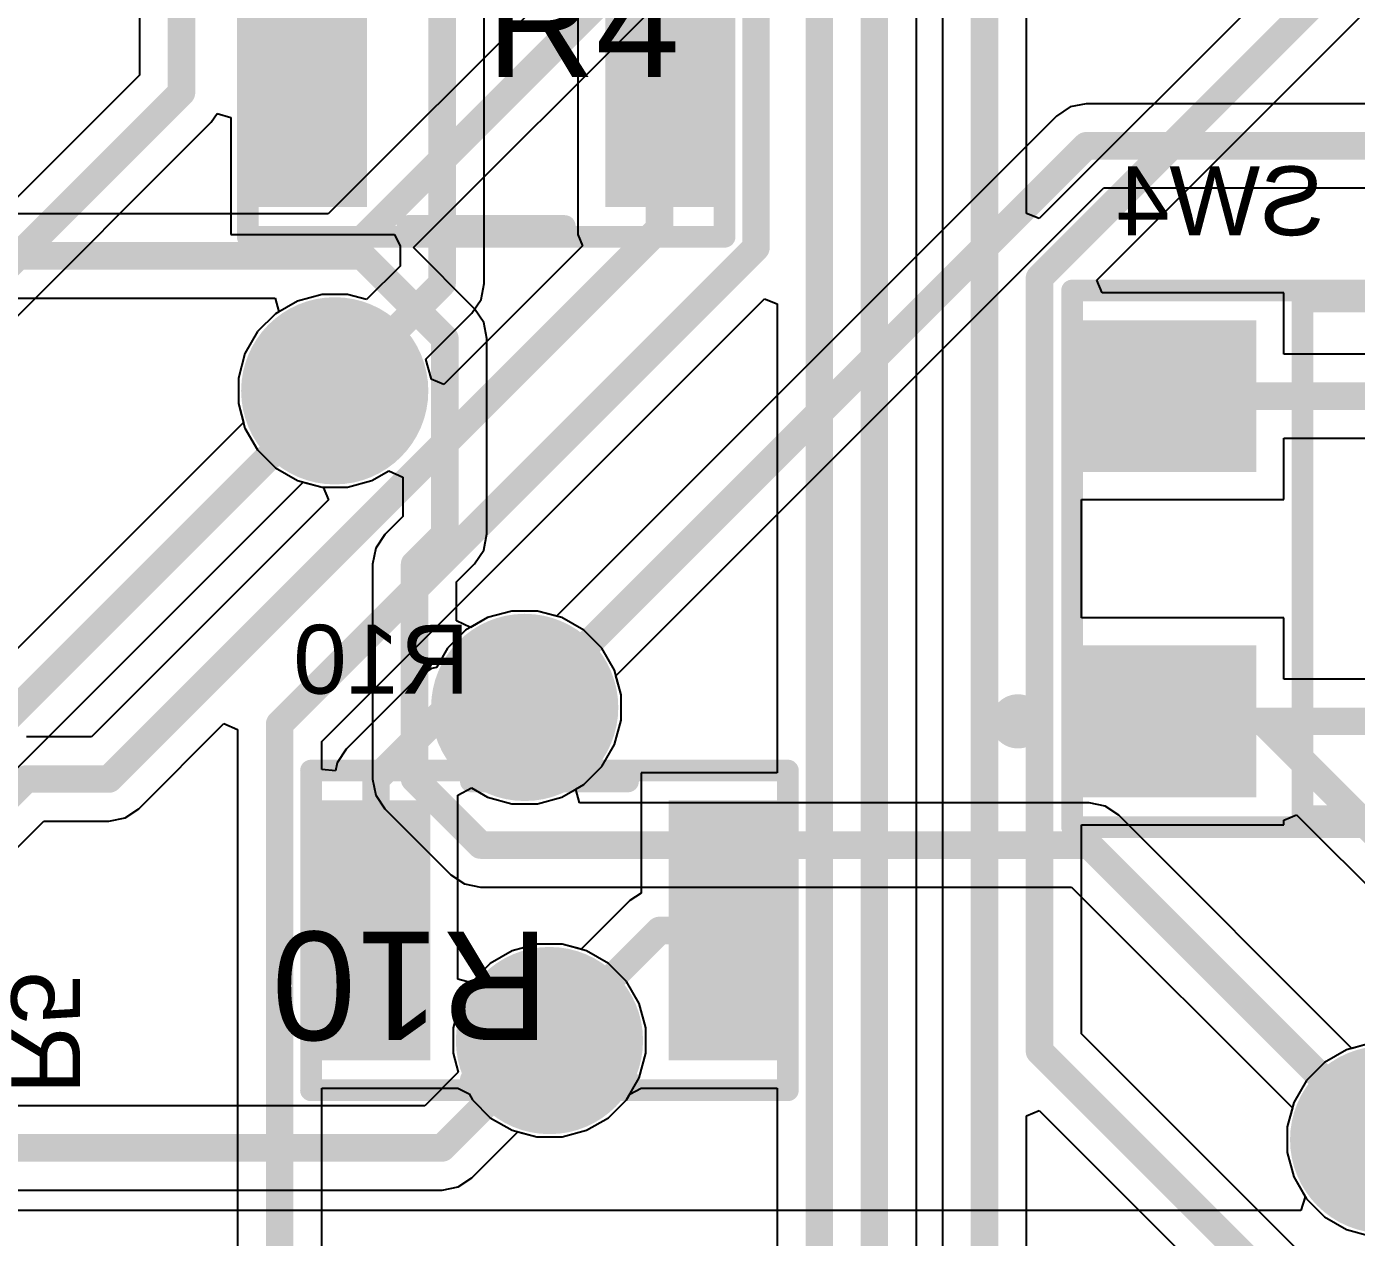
# Model space of a CAD drawing. Header units: inches. Extents: x -8.09 to -2.28, y -0.1 to 6.11.
# Drawn here: x -3.5419 to -3.0589, y 1.0385 to 1.4783 of the extents above; entities that cross this region are included whole.
import ezdxf

# ---------------------------------------------------------------- set-up
doc = ezdxf.new("R2010")
doc.units = ezdxf.units.IN
doc.header["$MEASUREMENT"] = 0
for name, color, linetype in [('BottomLayer', 5, 'Continuous'), ('BottomSolder', 6, 'Continuous'), ('InternalPlane1', 76, 'Continuous'), ('InternalPlane2', 16, 'Continuous'), ('Mechanical5', 56, 'Continuous'), ('TopLayer', 1, 'Continuous'), ('TopOverlay', 2, 'Continuous'), ('TopPaste', 8, 'Continuous'), ('TopSolder', 216, 'Continuous'), ('ViaHoleLayer', 16, 'Continuous')]:
    doc.layers.add(name, color=color, linetype=linetype)
doc.styles.add('Arial', font='', dxfattribs={"height": 0.2})
doc.styles.get('Arial').set_extended_font_data('Arial')

# ---------------------------------------------------------------- blocks, each defined once
blk = doc.blocks.new('FP_TL3305AF260QG_MFG_31')
at = {"layer": 'TopLayer'}
for points in [[(-0.17323, 0.08662), (-0.11024, 0.08662), (-0.11024, 0.0315), (-0.17323, 0.0315)], [(0.11024, 0.08662), (0.17323, 0.08662), (0.17323, 0.0315), (0.11024, 0.0315)], [(-0.17323, -0.0315), (-0.11024, -0.0315), (-0.11024, -0.08662), (-0.17323, -0.08662)], [(0.11024, -0.0315), (0.17323, -0.0315), (0.17323, -0.08662), (0.11024, -0.08662)]]:
    blk.add_hatch(color=1, dxfattribs=at).paths.add_polyline_path(points)
at = {"layer": 'TopPaste'}
for points in [[(-0.17323, 0.08662), (-0.11024, 0.08662), (-0.11024, 0.0315), (-0.17323, 0.0315)], [(0.11024, 0.08662), (0.17323, 0.08662), (0.17323, 0.0315), (0.11024, 0.0315)], [(-0.17323, -0.0315), (-0.11024, -0.0315), (-0.11024, -0.08662), (-0.17323, -0.08662)], [(0.11024, -0.0315), (0.17323, -0.0315), (0.17323, -0.08662), (0.11024, -0.08662)]]:
    blk.add_hatch(color=8, dxfattribs=at).paths.add_polyline_path(points)
at = {"layer": 'TopSolder'}
for points in [[(-0.17323, 0.08662), (-0.11024, 0.08662), (-0.11024, 0.0315), (-0.17323, 0.0315)], [(0.11024, 0.08662), (0.17323, 0.08662), (0.17323, 0.0315), (0.11024, 0.0315)], [(-0.17323, -0.0315), (-0.11024, -0.0315), (-0.11024, -0.08662), (-0.17323, -0.08662)], [(0.11024, -0.0315), (0.17323, -0.0315), (0.17323, -0.08662), (0.11024, -0.08662)]]:
    blk.add_hatch(color=216, dxfattribs=at).paths.add_polyline_path(points)
at = {"layer": 'Mechanical5'}
for points in [[(-0.17717, 0.09744, 0.00787, 0.00787, 0), (0.17717, 0.09744, 0.00787, 0.00787, 0)], [(-0.17717, -0.09744, 0.00787, 0.00787, 0), (-0.17717, 0.09744, 0.00787, 0.00787, 0)], [(0.17717, -0.09744, 0.00787, 0.00787, 0), (0.17717, 0.09744, 0.00787, 0.00787, 0)], [(-0.17717, -0.09744, 0.00787, 0.00787, 0), (0.17717, -0.09744, 0.00787, 0.00787, 0)]]:
    blk.add_lwpolyline(points, format="xyseb", dxfattribs=at)
for points in [[(-0.17913, 0.09744, 0.00394, 0.00394, 1), (-0.1752, 0.09744, 0.00394, 0.00394, 1)], [(-0.17913, 0.09744, 0.00394, 0.00394, 1), (-0.1752, 0.09744, 0.00394, 0.00394, 1)], [(0.1752, 0.09744, 0.00394, 0.00394, 1), (0.17913, 0.09744, 0.00394, 0.00394, 1)], [(0.1752, 0.09744, 0.00394, 0.00394, 1), (0.17913, 0.09744, 0.00394, 0.00394, 1)], [(-0.17913, -0.09744, 0.00394, 0.00394, 1), (-0.1752, -0.09744, 0.00394, 0.00394, 1)], [(-0.17913, -0.09744, 0.00394, 0.00394, 1), (-0.1752, -0.09744, 0.00394, 0.00394, 1)], [(0.1752, -0.09744, 0.00394, 0.00394, 1), (0.17913, -0.09744, 0.00394, 0.00394, 1)], [(0.1752, -0.09744, 0.00394, 0.00394, 1), (0.17913, -0.09744, 0.00394, 0.00394, 1)]]:
    blk.add_lwpolyline(points, format="xyseb", close=True, dxfattribs=at)
at = {"layer": 'TopOverlay'}
for points in [[(-0.0935, 0.0935, 0.00787, 0.00787, 0), (0.0935, 0.0935, 0.00787, 0.00787, 0)], [(-0.0935, -0.0935, 0.00787, 0.00787, 0), (-0.0935, 0.0935, 0.00787, 0.00787, 0)], [(0.0935, -0.0935, 0.00787, 0.00787, 0), (0.0935, 0.0935, 0.00787, 0.00787, 0)], [(-0.0935, -0.0935, 0.00787, 0.00787, 0), (0.0935, -0.0935, 0.00787, 0.00787, 0)]]:
    blk.add_lwpolyline(points, format="xyseb", dxfattribs=at)
for points in [[(-0.09547, 0.0935, 0.00394, 0.00394, 1), (-0.09154, 0.0935, 0.00394, 0.00394, 1)], [(-0.09547, 0.0935, 0.00394, 0.00394, 1), (-0.09154, 0.0935, 0.00394, 0.00394, 1)], [(0.09154, 0.0935, 0.00394, 0.00394, 1), (0.09547, 0.0935, 0.00394, 0.00394, 1)], [(0.09154, 0.0935, 0.00394, 0.00394, 1), (0.09547, 0.0935, 0.00394, 0.00394, 1)], [(-0.19193, -0.05906, 0.00984, 0.00984, 1), (-0.20177, -0.05906, 0.00984, 0.00984, 1)], [(-0.20423, -0.05906, 0.00492, 0.00492, 1), (-0.19931, -0.05906, 0.00492, 0.00492, 1)], [(-0.19439, -0.05906, 0.00492, 0.00492, 1), (-0.18947, -0.05906, 0.00492, 0.00492, 1)], [(-0.09547, -0.0935, 0.00394, 0.00394, 1), (-0.09154, -0.0935, 0.00394, 0.00394, 1)], [(-0.09547, -0.0935, 0.00394, 0.00394, 1), (-0.09154, -0.0935, 0.00394, 0.00394, 1)], [(0.09154, -0.0935, 0.00394, 0.00394, 1), (0.09547, -0.0935, 0.00394, 0.00394, 1)], [(0.09154, -0.0935, 0.00394, 0.00394, 1), (0.09547, -0.0935, 0.00394, 0.00394, 1)]]:
    blk.add_lwpolyline(points, format="xyseb", close=True, dxfattribs=at)
at = {"layer": 'Mechanical5', "style": 'Arial'}
blk.add_text('SW4', height=0.03937, rotation=360, dxfattribs=at).set_placement((0, 0.00044))
blk = doc.blocks.new('FP_AC1210_MFG_81')
at = {"layer": 'TopLayer'}
for points in [[(-0.08268, 0.04724), (-0.04331, 0.04724), (-0.04331, -0.04724), (-0.08268, -0.04724)], [(0.04331, 0.04724), (0.08268, 0.04724), (0.08268, -0.04724), (0.04331, -0.04724)]]:
    blk.add_hatch(color=1, dxfattribs=at).paths.add_polyline_path(points)
at = {"layer": 'TopPaste'}
for points in [[(-0.08268, 0.04724), (-0.04331, 0.04724), (-0.04331, -0.04724), (-0.08268, -0.04724)], [(0.04331, 0.04724), (0.08268, 0.04724), (0.08268, -0.04724), (0.04331, -0.04724)]]:
    blk.add_hatch(color=8, dxfattribs=at).paths.add_polyline_path(points)
at = {"layer": 'TopSolder'}
for points in [[(-0.08268, 0.04724), (-0.04331, 0.04724), (-0.04331, -0.04724), (-0.08268, -0.04724)], [(0.04331, 0.04724), (0.08268, 0.04724), (0.08268, -0.04724), (0.04331, -0.04724)]]:
    blk.add_hatch(color=216, dxfattribs=at).paths.add_polyline_path(points)
at = {"layer": 'Mechanical5'}
for points in [[(0.08661, 0.05807, 0.00787, 0.00787, 0), (-0.08661, 0.05807, 0.00787, 0.00787, 0)], [(-0.08661, 0.05807, 0.00787, 0.00787, 0), (-0.08661, -0.05807, 0.00787, 0.00787, 0)], [(0.08661, 0.05807, 0.00787, 0.00787, 0), (0.08661, -0.05807, 0.00787, 0.00787, 0)], [(0.08661, -0.05807, 0.00787, 0.00787, 0), (-0.08661, -0.05807, 0.00787, 0.00787, 0)]]:
    blk.add_lwpolyline(points, format="xyseb", dxfattribs=at)
for points in [[(-0.08858, 0.05807, 0.00394, 0.00394, 1), (-0.08465, 0.05807, 0.00394, 0.00394, 1)], [(-0.08858, 0.05807, 0.00394, 0.00394, 1), (-0.08465, 0.05807, 0.00394, 0.00394, 1)], [(0.08465, 0.05807, 0.00394, 0.00394, 1), (0.08858, 0.05807, 0.00394, 0.00394, 1)], [(0.08465, 0.05807, 0.00394, 0.00394, 1), (0.08858, 0.05807, 0.00394, 0.00394, 1)], [(-0.08858, -0.05807, 0.00394, 0.00394, 1), (-0.08465, -0.05807, 0.00394, 0.00394, 1)], [(-0.08858, -0.05807, 0.00394, 0.00394, 1), (-0.08465, -0.05807, 0.00394, 0.00394, 1)], [(0.08465, -0.05807, 0.00394, 0.00394, 1), (0.08858, -0.05807, 0.00394, 0.00394, 1)], [(0.08465, -0.05807, 0.00394, 0.00394, 1), (0.08858, -0.05807, 0.00394, 0.00394, 1)]]:
    blk.add_lwpolyline(points, format="xyseb", close=True, dxfattribs=at)
at = {"layer": 'TopOverlay'}
for points in [[(0.02854, 0.05413, 0.00787, 0.00787, 0), (-0.02854, 0.05413, 0.00787, 0.00787, 0)], [(0.02854, -0.05413, 0.00787, 0.00787, 0), (-0.02854, -0.05413, 0.00787, 0.00787, 0)]]:
    blk.add_lwpolyline(points, format="xyseb", dxfattribs=at)
for points in [[(-0.03051, 0.05413, 0.00394, 0.00394, 1), (-0.02658, 0.05413, 0.00394, 0.00394, 1)], [(0.02658, 0.05413, 0.00394, 0.00394, 1), (0.03051, 0.05413, 0.00394, 0.00394, 1)], [(-0.03051, -0.05413, 0.00394, 0.00394, 1), (-0.02658, -0.05413, 0.00394, 0.00394, 1)], [(0.02658, -0.05413, 0.00394, 0.00394, 1), (0.03051, -0.05413, 0.00394, 0.00394, 1)]]:
    blk.add_lwpolyline(points, format="xyseb", close=True, dxfattribs=at)
at = {"layer": 'Mechanical5', "style": 'Arial'}
blk.add_text('R10', height=0.03937, dxfattribs=at).set_placement((0, 0.00044))
blk = doc.blocks.new('FP_AC1210_MFG_87')
at = {"layer": 'TopLayer'}
for points in [[(-0.08268, 0.04724), (-0.04331, 0.04724), (-0.04331, -0.04724), (-0.08268, -0.04724)], [(0.04331, 0.04724), (0.08268, 0.04724), (0.08268, -0.04724), (0.04331, -0.04724)]]:
    blk.add_hatch(color=1, dxfattribs=at).paths.add_polyline_path(points)
at = {"layer": 'TopPaste'}
for points in [[(-0.08268, 0.04724), (-0.04331, 0.04724), (-0.04331, -0.04724), (-0.08268, -0.04724)], [(0.04331, 0.04724), (0.08268, 0.04724), (0.08268, -0.04724), (0.04331, -0.04724)]]:
    blk.add_hatch(color=8, dxfattribs=at).paths.add_polyline_path(points)
at = {"layer": 'TopSolder'}
for points in [[(-0.08268, 0.04724), (-0.04331, 0.04724), (-0.04331, -0.04724), (-0.08268, -0.04724)], [(0.04331, 0.04724), (0.08268, 0.04724), (0.08268, -0.04724), (0.04331, -0.04724)]]:
    blk.add_hatch(color=216, dxfattribs=at).paths.add_polyline_path(points)
at = {"layer": 'Mechanical5'}
for points in [[(-0.08661, 0.05807, 0.00787, 0.00787, 0), (0.08661, 0.05807, 0.00787, 0.00787, 0)], [(-0.08661, -0.05807, 0.00787, 0.00787, 0), (-0.08661, 0.05807, 0.00787, 0.00787, 0)], [(0.08661, -0.05807, 0.00787, 0.00787, 0), (0.08661, 0.05807, 0.00787, 0.00787, 0)], [(-0.08661, -0.05807, 0.00787, 0.00787, 0), (0.08661, -0.05807, 0.00787, 0.00787, 0)]]:
    blk.add_lwpolyline(points, format="xyseb", dxfattribs=at)
for points in [[(-0.08858, 0.05807, 0.00394, 0.00394, 1), (-0.08465, 0.05807, 0.00394, 0.00394, 1)], [(-0.08858, 0.05807, 0.00394, 0.00394, 1), (-0.08465, 0.05807, 0.00394, 0.00394, 1)], [(0.08465, 0.05807, 0.00394, 0.00394, 1), (0.08858, 0.05807, 0.00394, 0.00394, 1)], [(0.08465, 0.05807, 0.00394, 0.00394, 1), (0.08858, 0.05807, 0.00394, 0.00394, 1)], [(-0.08858, -0.05807, 0.00394, 0.00394, 1), (-0.08465, -0.05807, 0.00394, 0.00394, 1)], [(-0.08858, -0.05807, 0.00394, 0.00394, 1), (-0.08465, -0.05807, 0.00394, 0.00394, 1)], [(0.08465, -0.05807, 0.00394, 0.00394, 1), (0.08858, -0.05807, 0.00394, 0.00394, 1)], [(0.08465, -0.05807, 0.00394, 0.00394, 1), (0.08858, -0.05807, 0.00394, 0.00394, 1)]]:
    blk.add_lwpolyline(points, format="xyseb", close=True, dxfattribs=at)
at = {"layer": 'TopOverlay'}
for points in [[(-0.02854, 0.05413, 0.00787, 0.00787, 0), (0.02854, 0.05413, 0.00787, 0.00787, 0)], [(-0.02854, -0.05413, 0.00787, 0.00787, 0), (0.02854, -0.05413, 0.00787, 0.00787, 0)]]:
    blk.add_lwpolyline(points, format="xyseb", dxfattribs=at)
for points in [[(-0.03051, 0.05413, 0.00394, 0.00394, 1), (-0.02658, 0.05413, 0.00394, 0.00394, 1)], [(0.02658, 0.05413, 0.00394, 0.00394, 1), (0.03051, 0.05413, 0.00394, 0.00394, 1)], [(-0.03051, -0.05413, 0.00394, 0.00394, 1), (-0.02658, -0.05413, 0.00394, 0.00394, 1)], [(0.02658, -0.05413, 0.00394, 0.00394, 1), (0.03051, -0.05413, 0.00394, 0.00394, 1)]]:
    blk.add_lwpolyline(points, format="xyseb", close=True, dxfattribs=at)
at = {"layer": 'Mechanical5', "style": 'Arial'}
blk.add_text('R4', height=0.03937, rotation=360, dxfattribs=at).set_placement((0, 0))

msp = doc.modelspace()

# ---------------------------------------------------------------- hatches: boundary and pattern name
at = {"layer": 'BottomLayer'}
h = msp.add_hatch(color=5, dxfattribs=at)
edge = h.paths.add_edge_path()
edge.add_arc((-3.43, 1.346), 0.025, 0, 360)
h = msp.add_hatch(color=5, dxfattribs=at)
edge = h.paths.add_edge_path()
edge.add_arc((-3.361, 1.231), 0.025, 0, 360)
h = msp.add_hatch(color=5, dxfattribs=at)
edge = h.paths.add_edge_path()
edge.add_arc((-3.352, 1.11), 0.025, 0, 360)
h = msp.add_hatch(color=5, dxfattribs=at)
edge = h.paths.add_edge_path()
edge.add_arc((-3.049, 1.074), 0.025, 0, 360)
at = {"layer": 'BottomSolder'}
h = msp.add_hatch(color=6, dxfattribs=at)
edge = h.paths.add_edge_path()
edge.add_arc((-3.43, 1.346), 0.029, 0, 360)
h = msp.add_hatch(color=6, dxfattribs=at)
edge = h.paths.add_edge_path()
edge.add_arc((-3.361, 1.231), 0.029, 0, 360)
h = msp.add_hatch(color=6, dxfattribs=at)
edge = h.paths.add_edge_path()
edge.add_arc((-3.352, 1.11), 0.029, 0, 360)
h = msp.add_hatch(color=6, dxfattribs=at)
edge = h.paths.add_edge_path()
edge.add_arc((-3.049, 1.074), 0.029, 0, 360)
at = {"layer": 'InternalPlane1'}
h = msp.add_hatch(color=76, dxfattribs=at)
edge = h.paths.add_edge_path()
edge.add_arc((-3.43, 1.346), 0.034, 0, 360)
h = msp.add_hatch(color=76, dxfattribs=at)
edge = h.paths.add_edge_path()
edge.add_arc((-3.361, 1.231), 0.034, 0, 360)
h = msp.add_hatch(color=76, dxfattribs=at)
edge = h.paths.add_edge_path()
edge.add_arc((-3.352, 1.11), 0.034, 0, 360)
h = msp.add_hatch(color=76, dxfattribs=at)
edge = h.paths.add_edge_path()
edge.add_arc((-3.049, 1.074), 0.034, 0, 360)
at = {"layer": 'InternalPlane2'}
h = msp.add_hatch(color=16, dxfattribs=at)
edge = h.paths.add_edge_path()
edge.add_arc((-3.43, 1.346), 0.034, 0, 360)
h = msp.add_hatch(color=16, dxfattribs=at)
edge = h.paths.add_edge_path()
edge.add_arc((-3.361, 1.231), 0.034, 0, 360)
h = msp.add_hatch(color=16, dxfattribs=at)
edge = h.paths.add_edge_path()
edge.add_arc((-3.352, 1.11), 0.034, 0, 360)
h = msp.add_hatch(color=16, dxfattribs=at)
edge = h.paths.add_edge_path()
edge.add_arc((-3.049, 1.074), 0.034, 0, 360)
at = {"layer": 'TopLayer'}
h = msp.add_hatch(color=1, dxfattribs=at)
edge = h.paths.add_edge_path()
edge.add_arc((-3.43, 1.346), 0.025, 0, 360)
h = msp.add_hatch(color=1, dxfattribs=at)
edge = h.paths.add_edge_path()
edge.add_arc((-3.361, 1.231), 0.025, 0, 360)
h = msp.add_hatch(color=1, dxfattribs=at)
edge = h.paths.add_edge_path()
edge.add_arc((-3.352, 1.11), 0.025, 0, 360)
h = msp.add_hatch(color=1, dxfattribs=at)
edge = h.paths.add_edge_path()
edge.add_arc((-3.049, 1.074), 0.025, 0, 360)
at = {"layer": 'TopSolder'}
h = msp.add_hatch(color=216, dxfattribs=at)
edge = h.paths.add_edge_path()
edge.add_arc((-3.43, 1.346), 0.029, 0, 360)
h = msp.add_hatch(color=216, dxfattribs=at)
edge = h.paths.add_edge_path()
edge.add_arc((-3.361, 1.231), 0.029, 0, 360)
h = msp.add_hatch(color=216, dxfattribs=at)
edge = h.paths.add_edge_path()
edge.add_arc((-3.352, 1.11), 0.029, 0, 360)
h = msp.add_hatch(color=216, dxfattribs=at)
edge = h.paths.add_edge_path()
edge.add_arc((-3.049, 1.074), 0.029, 0, 360)
at = {"layer": 'ViaHoleLayer'}
h = msp.add_hatch(color=16, dxfattribs=at)
edge = h.paths.add_edge_path()
edge.add_arc((-3.43, 1.346), 0.014, 0, 360)
h = msp.add_hatch(color=16, dxfattribs=at)
edge = h.paths.add_edge_path()
edge.add_arc((-3.361, 1.231), 0.014, 0, 360)
h = msp.add_hatch(color=16, dxfattribs=at)
edge = h.paths.add_edge_path()
edge.add_arc((-3.352, 1.11), 0.014, 0, 360)
h = msp.add_hatch(color=16, dxfattribs=at)
edge = h.paths.add_edge_path()
edge.add_arc((-3.049, 1.074), 0.014, 0, 360)

# ---------------------------------------------------------------- linework, layer by layer
at = {"layer": 'BottomLayer'}
for p, q in [((-3.09029, 1.75233), (-3.43233, 1.41029)), ((-3.40137, 1.398), (-3.06419, 1.73519)), ((-3.16285, 1.44913), (-3.16781, 1.44581)), ((-3.157, 1.45029), (-3.16285, 1.44913)), ((-2.86645, 1.45029), (-3.157, 1.45029)), ((-3.16781, 1.44581), (-3.34948, 1.26415)), ((-3.32785, 1.24252), (-3.15067, 1.41971)), ((-3.15067, 1.41971), (-2.74524, 1.41971)), ((-3.43233, 1.41029), (-3.58454, 1.41029)), ((-3.37919, 1.37581), (-3.40137, 1.398)), ((-3.66949, 1.37971), (-3.45162, 1.37971)), ((-3.45162, 1.37971), (-3.45028, 1.37471)), ((-3.45149, 1.37401), (-3.45801, 1.36749)), ((-3.45028, 1.37471), (-3.45149, 1.37401)), ((-3.37587, 1.37085), (-3.37919, 1.37581)), ((-3.45801, 1.36749), (-3.46261, 1.35951)), ((-3.37471, 1.365), (-3.37587, 1.37085)), ((-3.37471, 1.294), (-3.37471, 1.365)), ((-3.46261, 1.35951), (-3.465, 1.35061)), ((-3.465, 1.35061), (-3.465, 1.34139)), ((-3.465, 1.34139), (-3.46315, 1.33448)), ((-3.46315, 1.33448), (-3.54532, 1.25231)), ((-3.41649, 1.31339), (-3.41029, 1.31696)), ((-3.41029, 1.31696), (-3.40529, 1.3146)), ((-3.40529, 1.3146), (-3.40529, 1.30034)), ((-3.65619, 1.09819), (-3.44152, 1.31285)), ((-3.44152, 1.31285), (-3.43461, 1.311)), ((-3.43461, 1.311), (-3.42539, 1.311)), ((-3.42539, 1.311), (-3.41649, 1.31339)), ((-3.40529, 1.30034), (-3.41181, 1.29381)), ((-3.41181, 1.29381), (-3.41513, 1.28885)), ((-3.37587, 1.28815), (-3.37471, 1.294)), ((-3.41513, 1.28885), (-3.41629, 1.283)), ((-3.37919, 1.28319), (-3.37587, 1.28815)), ((-3.41629, 1.283), (-3.41629, 1.205)), ((-3.38571, 1.27667), (-3.37919, 1.28319)), ((-3.38571, 1.2624), (-3.38571, 1.27667)), ((-3.36561, 1.266), (-3.37451, 1.26361)), ((-3.35639, 1.266), (-3.36561, 1.266)), ((-3.34948, 1.26415), (-3.35639, 1.266)), ((-3.38071, 1.26004), (-3.38571, 1.2624)), ((-3.37451, 1.26361), (-3.38071, 1.26004)), ((-3.326, 1.23561), (-3.32785, 1.24252)), ((-3.326, 1.22639), (-3.326, 1.23561)), ((-3.32839, 1.21749), (-3.326, 1.22639)), ((-3.33299, 1.20951), (-3.32839, 1.21749)), ((-3.33951, 1.20299), (-3.33299, 1.20951)), ((-3.41629, 1.205), (-3.41513, 1.19915)), ((-3.34245, 1.20129), (-3.33951, 1.20299)), ((-3.41513, 1.19915), (-3.41181, 1.19419)), ((-3.34111, 1.19629), (-3.34245, 1.20129)), ((-3.41181, 1.19419), (-3.38781, 1.17019)), ((-3.156, 1.19629), (-3.34111, 1.19629)), ((-3.15015, 1.19513), (-3.156, 1.19629)), ((-3.14519, 1.19181), (-3.15015, 1.19513)), ((-3.06052, 1.10715), (-3.14519, 1.19181)), ((-3.38781, 1.17019), (-3.38285, 1.16687)), ((-3.38285, 1.16687), (-3.377, 1.16571)), ((-3.377, 1.16571), (-3.16233, 1.16571)), ((-3.16233, 1.16571), (-3.08215, 1.08552)), ((-3.35661, 1.145), (-3.36551, 1.14261)), ((-3.34739, 1.145), (-3.35661, 1.145)), ((-3.33849, 1.14261), (-3.34739, 1.145)), ((-3.36551, 1.14261), (-3.37349, 1.13801)), ((-3.33051, 1.13801), (-3.33849, 1.14261)), ((-3.37349, 1.13801), (-3.38001, 1.13149)), ((-3.32399, 1.13149), (-3.33051, 1.13801)), ((-3.38001, 1.13149), (-3.38461, 1.12351)), ((-3.31939, 1.12351), (-3.32399, 1.13149)), ((-3.38461, 1.12351), (-3.387, 1.11461)), ((-3.317, 1.11461), (-3.31939, 1.12351)), ((-3.387, 1.11461), (-3.387, 1.10539)), ((-3.317, 1.10539), (-3.317, 1.11461)), ((-3.05361, 1.109), (-3.06052, 1.10715)), ((-3.387, 1.10539), (-3.38515, 1.09848)), ((-3.31939, 1.09649), (-3.317, 1.10539)), ((-3.38515, 1.09848), (-3.39733, 1.08629)), ((-3.32399, 1.08851), (-3.31939, 1.09649)), ((-3.33051, 1.08199), (-3.32399, 1.08851)), ((-3.39733, 1.08629), (-4.091, 1.08629)), ((-3.08215, 1.08552), (-3.084, 1.07861)), ((-3.34739, 1.075), (-3.33849, 1.07739)), ((-3.33849, 1.07739), (-3.33051, 1.08199)), ((-3.084, 1.07861), (-3.084, 1.06939)), ((-3.38019, 1.06019), (-3.36352, 1.07685)), ((-3.36352, 1.07685), (-3.35661, 1.075)), ((-3.35661, 1.075), (-3.34739, 1.075)), ((-3.084, 1.06939), (-3.08161, 1.06049)), ((-3.38515, 1.05687), (-3.38019, 1.06019)), ((-3.08161, 1.06049), (-3.07746, 1.05329)), ((-4.08372, 1.05571), (-3.391, 1.05571)), ((-3.391, 1.05571), (-3.38515, 1.05687)), ((-3.07746, 1.05329), (-3.0791, 1.04829)), ((-3.0791, 1.04829), (-4.08346, 1.04829))]:
    msp.add_line(p, q, dxfattribs=at)
for points in [[(-3.426, 1.395, 0.01, 0.01, 0), (-3.075, 1.746, 0.01, 0.01, 0)], [(-3.361, 1.231, 0.01, 0.01, 0), (-3.157, 1.435, 0.01, 0.01, 0)], [(-3.157, 1.435, 0.01, 0.01, 0), (-2.622, 1.435, 0.01, 0.01, 0)], [(-3.71, 1.395, 0.01, 0.01, 0), (-3.426, 1.395, 0.01, 0.01, 0)], [(-3.426, 1.395, 0.01, 0.01, 0), (-3.42, 1.395, 0.01, 0.01, 0)], [(-3.42, 1.395, 0.01, 0.01, 0), (-3.39, 1.365, 0.01, 0.01, 0)], [(-3.39, 1.294, 0.01, 0.01, 0), (-3.39, 1.365, 0.01, 0.01, 0)], [(-3.667, 1.109, 0.01, 0.01, 0), (-3.43, 1.346, 0.01, 0.01, 0)], [(-3.401, 1.283, 0.01, 0.01, 0), (-3.39, 1.294, 0.01, 0.01, 0)], [(-3.401, 1.205, 0.01, 0.01, 0), (-3.401, 1.283, 0.01, 0.01, 0)], [(-3.401, 1.205, 0.01, 0.01, 0), (-3.377, 1.181, 0.01, 0.01, 0)], [(-3.377, 1.181, 0.01, 0.01, 0), (-3.156, 1.181, 0.01, 0.01, 0)], [(-3.156, 1.181, 0.01, 0.01, 0), (-3.049, 1.074, 0.01, 0.01, 0)], [(-3.391, 1.071, 0.01, 0.01, 0), (-3.352, 1.11, 0.01, 0.01, 0)], [(-4.091, 1.071, 0.01, 0.01, 0), (-3.391, 1.071, 0.01, 0.01, 0)]]:
    msp.add_lwpolyline(points, format="xyseb", dxfattribs=at)
for points in [[(-3.1595, 1.435, 0.005, 0.005, 1), (-3.1545, 1.435, 0.005, 0.005, 1)], [(-3.1595, 1.435, 0.005, 0.005, 1), (-3.1545, 1.435, 0.005, 0.005, 1)], [(-3.4285, 1.395, 0.005, 0.005, 1), (-3.4235, 1.395, 0.005, 0.005, 1)], [(-3.4285, 1.395, 0.005, 0.005, 1), (-3.4235, 1.395, 0.005, 0.005, 1)], [(-3.4285, 1.395, 0.005, 0.005, 1), (-3.4235, 1.395, 0.005, 0.005, 1)], [(-3.4225, 1.395, 0.005, 0.005, 1), (-3.4175, 1.395, 0.005, 0.005, 1)], [(-3.4225, 1.395, 0.005, 0.005, 1), (-3.4175, 1.395, 0.005, 0.005, 1)], [(-3.3925, 1.365, 0.005, 0.005, 1), (-3.3875, 1.365, 0.005, 0.005, 1)], [(-3.3925, 1.365, 0.005, 0.005, 1), (-3.3875, 1.365, 0.005, 0.005, 1)], [(-3.4325, 1.346, 0.005, 0.005, 1), (-3.4275, 1.346, 0.005, 0.005, 1)], [(-3.3925, 1.294, 0.005, 0.005, 1), (-3.3875, 1.294, 0.005, 0.005, 1)], [(-3.3925, 1.294, 0.005, 0.005, 1), (-3.3875, 1.294, 0.005, 0.005, 1)], [(-3.4035, 1.283, 0.005, 0.005, 1), (-3.3985, 1.283, 0.005, 0.005, 1)], [(-3.4035, 1.283, 0.005, 0.005, 1), (-3.3985, 1.283, 0.005, 0.005, 1)], [(-3.3635, 1.231, 0.005, 0.005, 1), (-3.3585, 1.231, 0.005, 0.005, 1)], [(-3.4035, 1.205, 0.005, 0.005, 1), (-3.3985, 1.205, 0.005, 0.005, 1)], [(-3.4035, 1.205, 0.005, 0.005, 1), (-3.3985, 1.205, 0.005, 0.005, 1)], [(-3.3795, 1.181, 0.005, 0.005, 1), (-3.3745, 1.181, 0.005, 0.005, 1)], [(-3.3795, 1.181, 0.005, 0.005, 1), (-3.3745, 1.181, 0.005, 0.005, 1)], [(-3.1585, 1.181, 0.005, 0.005, 1), (-3.1535, 1.181, 0.005, 0.005, 1)], [(-3.1585, 1.181, 0.005, 0.005, 1), (-3.1535, 1.181, 0.005, 0.005, 1)], [(-3.3545, 1.11, 0.005, 0.005, 1), (-3.3495, 1.11, 0.005, 0.005, 1)], [(-3.3935, 1.071, 0.005, 0.005, 1), (-3.3885, 1.071, 0.005, 0.005, 1)], [(-3.3935, 1.071, 0.005, 0.005, 1), (-3.3885, 1.071, 0.005, 0.005, 1)]]:
    msp.add_lwpolyline(points, format="xyseb", close=True, dxfattribs=at)
at = {"layer": 'TopLayer'}
for p, q in [((-3.50096, 2.5738), (-3.50096, 1.46067)), ((-3.21871, 0.9844), (-3.21871, 1.65967)), ((-3.20929, 1.66), (-3.20929, 0.98458)), ((-3.17871, 1.41046), (-3.17871, 1.65367)), ((-3.37571, 1.385), (-3.37571, 1.64767)), ((-3.02129, 1.56133), (-3.17409, 1.40854)), ((-3.15314, 1.38623), (-2.99519, 1.54419)), ((-3.34169, 1.51724), (-3.34169, 1.40276)), ((-3.50096, 1.46067), (-3.62482, 1.3368)), ((-3.47485, 1.44352), (-3.47268, 1.44678)), ((-3.47268, 1.44678), (-3.46768, 1.44526)), ((-3.46768, 1.44526), (-3.46768, 1.40276)), ((-3.60171, 1.31667), (-3.47485, 1.44352)), ((-3.17409, 1.40854), (-3.17871, 1.41046)), ((-3.46768, 1.40276), (-3.40831, 1.40276)), ((-3.40831, 1.40276), (-3.40629, 1.39859)), ((-3.34169, 1.40276), (-3.34169, 1.40276)), ((-3.34169, 1.40276), (-3.33999, 1.39865)), ((-3.40629, 1.39859), (-3.40629, 1.39133)), ((-3.33999, 1.39865), (-3.39038, 1.34826)), ((-3.40629, 1.39133), (-3.41848, 1.37915)), ((-3.37687, 1.37915), (-3.37571, 1.385)), ((-3.15122, 1.38162), (-3.15314, 1.38623)), ((-3.08524, 1.38162), (-3.15122, 1.38162)), ((-3.08524, 1.35935), (-3.08524, 1.38162)), ((-3.44351, 1.37861), (-3.45149, 1.37401)), ((-3.43461, 1.381), (-3.44351, 1.37861)), ((-3.43471, 1.21867), (-3.27391, 1.37946)), ((-3.42539, 1.381), (-3.43461, 1.381)), ((-3.41848, 1.37915), (-3.42539, 1.381)), ((-3.38019, 1.37419), (-3.37687, 1.37915)), ((-3.27391, 1.37946), (-3.26929, 1.37754)), ((-3.26929, 1.37754), (-3.26929, 1.20724)), ((-3.45149, 1.37401), (-3.45801, 1.36749)), ((-3.39685, 1.35752), (-3.38019, 1.37419)), ((-3.45801, 1.36749), (-3.46261, 1.35951)), ((-3.46261, 1.35951), (-3.465, 1.35061)), ((-3.395, 1.35061), (-3.39685, 1.35752)), ((-2.88476, 1.35935), (-3.08524, 1.35935)), ((-3.465, 1.35061), (-3.465, 1.34139)), ((-3.395, 1.35017), (-3.395, 1.35061)), ((-3.39038, 1.34826), (-3.395, 1.35017)), ((-3.465, 1.34139), (-3.46261, 1.33249)), ((-3.46261, 1.33249), (-3.45801, 1.32451)), ((-3.08524, 1.3065), (-3.08524, 1.32876)), ((-3.08524, 1.32876), (-2.88476, 1.32876)), ((-3.45801, 1.32451), (-3.45149, 1.31799)), ((-3.45149, 1.31799), (-3.44351, 1.31339)), ((-3.44351, 1.31339), (-3.43461, 1.311)), ((-3.43461, 1.311), (-3.43417, 1.311)), ((-3.43417, 1.311), (-3.43226, 1.30638)), ((-3.43226, 1.30638), (-3.51834, 1.22029)), ((-3.15871, 1.2635), (-3.15871, 1.3065)), ((-3.15871, 1.3065), (-3.08524, 1.3065)), ((-3.36561, 1.266), (-3.37451, 1.26361)), ((-3.35639, 1.266), (-3.36561, 1.266)), ((-3.34749, 1.26361), (-3.35639, 1.266)), ((-3.37451, 1.26361), (-3.38249, 1.25901)), ((-3.33951, 1.25901), (-3.34749, 1.26361)), ((-3.08524, 1.2635), (-3.15871, 1.2635)), ((-3.08524, 1.24124), (-3.08524, 1.2635)), ((-3.38249, 1.25901), (-3.38901, 1.25249)), ((-3.33299, 1.25249), (-3.33951, 1.25901)), ((-3.38901, 1.25249), (-3.39305, 1.24549)), ((-3.32839, 1.24451), (-3.33299, 1.25249)), ((-3.39981, 1.24181), (-3.42581, 1.21581)), ((-3.39485, 1.24513), (-3.39981, 1.24181)), ((-3.39305, 1.24549), (-3.39485, 1.24513)), ((-3.326, 1.23561), (-3.32839, 1.24451)), ((-2.88476, 1.24124), (-3.08524, 1.24124)), ((-3.326, 1.22639), (-3.326, 1.23561)), ((-3.50119, 1.19419), (-3.47023, 1.22515)), ((-3.47023, 1.22515), (-3.46529, 1.22301)), ((-3.46529, 1.22301), (-3.46529, 1.006)), ((-3.32839, 1.21749), (-3.326, 1.22639)), ((-3.51834, 1.22029), (-3.54201, 1.22029)), ((-3.43471, 1.20845), (-3.43471, 1.21867)), ((-3.33299, 1.20951), (-3.32839, 1.21749)), ((-3.42581, 1.21581), (-3.42913, 1.21085)), ((-3.42971, 1.20796), (-3.43471, 1.20845)), ((-3.42913, 1.21085), (-3.42971, 1.20796)), ((-3.33951, 1.20299), (-3.33299, 1.20951)), ((-3.34749, 1.19839), (-3.33951, 1.20299)), ((-3.26929, 1.20724), (-3.3187, 1.20724)), ((-3.3187, 1.20724), (-3.3187, 1.16356)), ((-3.38531, 1.19909), (-3.38031, 1.20174)), ((-3.38531, 1.1323), (-3.38531, 1.19909)), ((-3.38031, 1.20174), (-3.37451, 1.19839)), ((-3.37451, 1.19839), (-3.36561, 1.196)), ((-3.35639, 1.196), (-3.34749, 1.19839)), ((-3.50616, 1.19087), (-3.50119, 1.19419)), ((-3.36561, 1.196), (-3.35639, 1.196)), ((-3.56313, 1.16224), (-3.53567, 1.18971)), ((-3.53567, 1.18971), (-3.51201, 1.18971)), ((-3.51201, 1.18971), (-3.50616, 1.19087)), ((-3.15871, 1.11247), (-3.15871, 1.18839)), ((-3.15871, 1.18839), (-3.08524, 1.18839)), ((-3.08524, 1.19007), (-3.08062, 1.19198)), ((-3.08524, 1.18839), (-3.08524, 1.19007)), ((-3.08062, 1.19198), (-2.81475, 0.92612)), ((-3.32281, 1.16081), (-3.34048, 1.14315)), ((-3.3187, 1.16356), (-3.32281, 1.16081)), ((-3.35661, 1.145), (-3.36551, 1.14261)), ((-3.34739, 1.145), (-3.35661, 1.145)), ((-3.34048, 1.14315), (-3.34739, 1.145)), ((-3.36551, 1.14261), (-3.37349, 1.13801)), ((-3.37349, 1.13801), (-3.38001, 1.13149)), ((-3.38031, 1.13096), (-3.38531, 1.1323)), ((-3.38001, 1.13149), (-3.38031, 1.13096)), ((-2.86719, 0.82095), (-3.15871, 1.11247)), ((-3.06251, 1.10661), (-3.07049, 1.10201)), ((-3.05361, 1.109), (-3.06251, 1.10661)), ((-3.07049, 1.10201), (-3.07701, 1.09549)), ((-3.43471, 1.01233), (-3.43471, 1.09276)), ((-3.43471, 1.09276), (-3.38532, 1.09276)), ((-3.38532, 1.09276), (-3.38121, 1.09059)), ((-3.3228, 1.09058), (-3.3187, 1.09276)), ((-3.3187, 1.09276), (-3.26929, 1.09276)), ((-3.26929, 1.09276), (-3.26929, 0.94827)), ((-3.07701, 1.09549), (-3.08161, 1.08751)), ((-3.38121, 1.09059), (-3.38001, 1.08851)), ((-3.38001, 1.08851), (-3.37349, 1.08199)), ((-3.33051, 1.08199), (-3.32399, 1.08851)), ((-3.32399, 1.08851), (-3.3228, 1.09058)), ((-3.08161, 1.08751), (-3.084, 1.07861)), ((-3.17871, 1.08268), (-3.17409, 1.0846)), ((-3.17871, 0.98458), (-3.17871, 1.08268)), ((-3.17409, 1.0846), (-2.89329, 0.8038)), ((-3.37349, 1.08199), (-3.36551, 1.07739)), ((-3.36551, 1.07739), (-3.35661, 1.075)), ((-3.34739, 1.075), (-3.33849, 1.07739)), ((-3.33849, 1.07739), (-3.33051, 1.08199)), ((-3.084, 1.07861), (-3.084, 1.06939)), ((-3.35661, 1.075), (-3.34739, 1.075)), ((-3.084, 1.06939), (-3.08161, 1.06049)), ((-3.08161, 1.06049), (-3.07701, 1.05251)), ((-3.07701, 1.05251), (-3.07049, 1.04599)), ((-3.07049, 1.04599), (-3.06251, 1.04139)), ((-3.06251, 1.04139), (-3.05361, 1.039))]:
    msp.add_line(p, q, dxfattribs=at)
for points in [[(-3.48567, 1.45433, 0.01, 0.01, 0), (-3.48567, 3.27273, 0.01, 0.01, 0)], [(-3.43799, 1.46, 0.01, 0.01, 0), (-3.43799, 1.85799, 0.01, 0.01, 0)], [(-3.254, 0.926, 0.01, 0.01, 0), (-3.254, 1.774, 0.01, 0.01, 0)], [(-3.277, 1.398, 0.01, 0.01, 0), (-3.277, 1.743, 0.01, 0.01, 0)], [(-3.234, 0.936, 0.01, 0.01, 0), (-3.234, 1.666, 0.01, 0.01, 0)], [(-3.194, 0.953, 0.01, 0.01, 0), (-3.194, 1.66, 0.01, 0.01, 0)], [(-3.391, 1.385, 0.01, 0.01, 0), (-3.391, 1.654, 0.01, 0.01, 0)], [(-3.174, 1.387, 0.01, 0.01, 0), (-3.006, 1.555, 0.01, 0.01, 0)], [(-3.31201, 1.405, 0.01, 0.01, 0), (-3.31201, 1.46, 0.01, 0.01, 0)], [(-3.617, 1.323, 0.01, 0.01, 0), (-3.48567, 1.45433, 0.01, 0.01, 0)], [(-3.51201, 1.205, 0.01, 0.01, 0), (-3.31201, 1.405, 0.01, 0.01, 0)], [(-3.45, 1.225, 0.01, 0.01, 0), (-3.277, 1.398, 0.01, 0.01, 0)], [(-3.174, 1.10614, 0.01, 0.01, 0), (-3.174, 1.387, 0.01, 0.01, 0)], [(-3.43, 1.346, 0.01, 0.01, 0), (-3.391, 1.385, 0.01, 0.01, 0)], [(-3.12673, 1.34406, 0.01, 0.01, 0), (-2.84327, 1.34406, 0.01, 0.01, 0)], [(-3.415, 1.205, 0.01, 0.01, 0), (-3.389, 1.231, 0.01, 0.01, 0)], [(-3.389, 1.231, 0.01, 0.01, 0), (-3.361, 1.231, 0.01, 0.01, 0)], [(-3.45, 1.006, 0.01, 0.01, 0), (-3.45, 1.225, 0.01, 0.01, 0)], [(-3.12673, 1.22594, 0.01, 0.01, 0), (-3.09295, 1.22594, 0.01, 0.01, 0)], [(-3.09295, 1.22594, 0.01, 0.01, 0), (-2.84327, 1.22594, 0.01, 0.01, 0)], [(-3.09295, 1.22594, 0.01, 0.01, 0), (-2.78201, 0.915, 0.01, 0.01, 0)], [(-3.58201, 1.165, 0.01, 0.01, 0), (-3.54201, 1.205, 0.01, 0.01, 0)], [(-3.54201, 1.205, 0.01, 0.01, 0), (-3.51201, 1.205, 0.01, 0.01, 0)], [(-3.415, 1.15, 0.01, 0.01, 0), (-3.415, 1.205, 0.01, 0.01, 0)], [(-3.352, 1.11, 0.01, 0.01, 0), (-3.312, 1.15, 0.01, 0.01, 0)], [(-3.312, 1.15, 0.01, 0.01, 0), (-3.28902, 1.15, 0.01, 0.01, 0)], [(-3.174, 1.10614, 0.01, 0.01, 0), (-2.878, 0.81014, 0.01, 0.01, 0)]]:
    msp.add_lwpolyline(points, format="xyseb", dxfattribs=at)
for points in [[(-3.44049, 1.46, 0.005, 0.005, 1), (-3.43549, 1.46, 0.005, 0.005, 1)], [(-3.31451, 1.46, 0.005, 0.005, 1), (-3.30951, 1.46, 0.005, 0.005, 1)], [(-3.48817, 1.45433, 0.005, 0.005, 1), (-3.48317, 1.45433, 0.005, 0.005, 1)], [(-3.48817, 1.45433, 0.005, 0.005, 1), (-3.48317, 1.45433, 0.005, 0.005, 1)], [(-3.31451, 1.405, 0.005, 0.005, 1), (-3.30951, 1.405, 0.005, 0.005, 1)], [(-3.31451, 1.405, 0.005, 0.005, 1), (-3.30951, 1.405, 0.005, 0.005, 1)], [(-3.2795, 1.398, 0.005, 0.005, 1), (-3.2745, 1.398, 0.005, 0.005, 1)], [(-3.2795, 1.398, 0.005, 0.005, 1), (-3.2745, 1.398, 0.005, 0.005, 1)], [(-3.1765, 1.387, 0.005, 0.005, 1), (-3.1715, 1.387, 0.005, 0.005, 1)], [(-3.1765, 1.387, 0.005, 0.005, 1), (-3.1715, 1.387, 0.005, 0.005, 1)], [(-3.3935, 1.385, 0.005, 0.005, 1), (-3.3885, 1.385, 0.005, 0.005, 1)], [(-3.3935, 1.385, 0.005, 0.005, 1), (-3.3885, 1.385, 0.005, 0.005, 1)], [(-3.4325, 1.346, 0.005, 0.005, 1), (-3.4275, 1.346, 0.005, 0.005, 1)], [(-3.12923, 1.34406, 0.005, 0.005, 1), (-3.12423, 1.34406, 0.005, 0.005, 1)], [(-3.3915, 1.231, 0.005, 0.005, 1), (-3.3865, 1.231, 0.005, 0.005, 1)], [(-3.3915, 1.231, 0.005, 0.005, 1), (-3.3865, 1.231, 0.005, 0.005, 1)], [(-3.3635, 1.231, 0.005, 0.005, 1), (-3.3585, 1.231, 0.005, 0.005, 1)], [(-3.4525, 1.225, 0.005, 0.005, 1), (-3.4475, 1.225, 0.005, 0.005, 1)], [(-3.4525, 1.225, 0.005, 0.005, 1), (-3.4475, 1.225, 0.005, 0.005, 1)], [(-3.12923, 1.22594, 0.005, 0.005, 1), (-3.12423, 1.22594, 0.005, 0.005, 1)], [(-3.09545, 1.22594, 0.005, 0.005, 1), (-3.09045, 1.22594, 0.005, 0.005, 1)], [(-3.09545, 1.22594, 0.005, 0.005, 1), (-3.09045, 1.22594, 0.005, 0.005, 1)], [(-3.09545, 1.22594, 0.005, 0.005, 1), (-3.09045, 1.22594, 0.005, 0.005, 1)], [(-3.54451, 1.205, 0.005, 0.005, 1), (-3.53951, 1.205, 0.005, 0.005, 1)], [(-3.54451, 1.205, 0.005, 0.005, 1), (-3.53951, 1.205, 0.005, 0.005, 1)], [(-3.51451, 1.205, 0.005, 0.005, 1), (-3.50951, 1.205, 0.005, 0.005, 1)], [(-3.51451, 1.205, 0.005, 0.005, 1), (-3.50951, 1.205, 0.005, 0.005, 1)], [(-3.4175, 1.205, 0.005, 0.005, 1), (-3.4125, 1.205, 0.005, 0.005, 1)], [(-3.4175, 1.205, 0.005, 0.005, 1), (-3.4125, 1.205, 0.005, 0.005, 1)], [(-3.4175, 1.15, 0.005, 0.005, 1), (-3.4125, 1.15, 0.005, 0.005, 1)], [(-3.3145, 1.15, 0.005, 0.005, 1), (-3.3095, 1.15, 0.005, 0.005, 1)], [(-3.3145, 1.15, 0.005, 0.005, 1), (-3.3095, 1.15, 0.005, 0.005, 1)], [(-3.29152, 1.15, 0.005, 0.005, 1), (-3.28652, 1.15, 0.005, 0.005, 1)], [(-3.3545, 1.11, 0.005, 0.005, 1), (-3.3495, 1.11, 0.005, 0.005, 1)], [(-3.1765, 1.10614, 0.005, 0.005, 1), (-3.1715, 1.10614, 0.005, 0.005, 1)], [(-3.1765, 1.10614, 0.005, 0.005, 1), (-3.1715, 1.10614, 0.005, 0.005, 1)]]:
    msp.add_lwpolyline(points, format="xyseb", close=True, dxfattribs=at)

# ---------------------------------------------------------------- block references
for name, p in [('FP_AC1210_MFG_87', (-3.375, 1.46)), ('FP_TL3305AF260QG_MFG_31', (-2.985, 1.285))]:
    msp.add_blockref(name, p)
at = {"rotation": 180}
msp.add_blockref('FP_AC1210_MFG_81', (-3.35201, 1.15), dxfattribs=at)

# ---------------------------------------------------------------- texts
at = {"layer": 'TopOverlay', "style": 'Arial', "text_generation_flag": 2}
for s, p in [('SW4', (-3.07054, 1.4025)), ('R10', (-3.381, 1.236))]:
    msp.add_text(s, height=0.025, dxfattribs=at).set_placement(p)
msp.add_text('R5', height=0.025, rotation=270, dxfattribs=at).set_placement((-3.5475, 1.09054))

doc.saveas('drawing.dxf')
